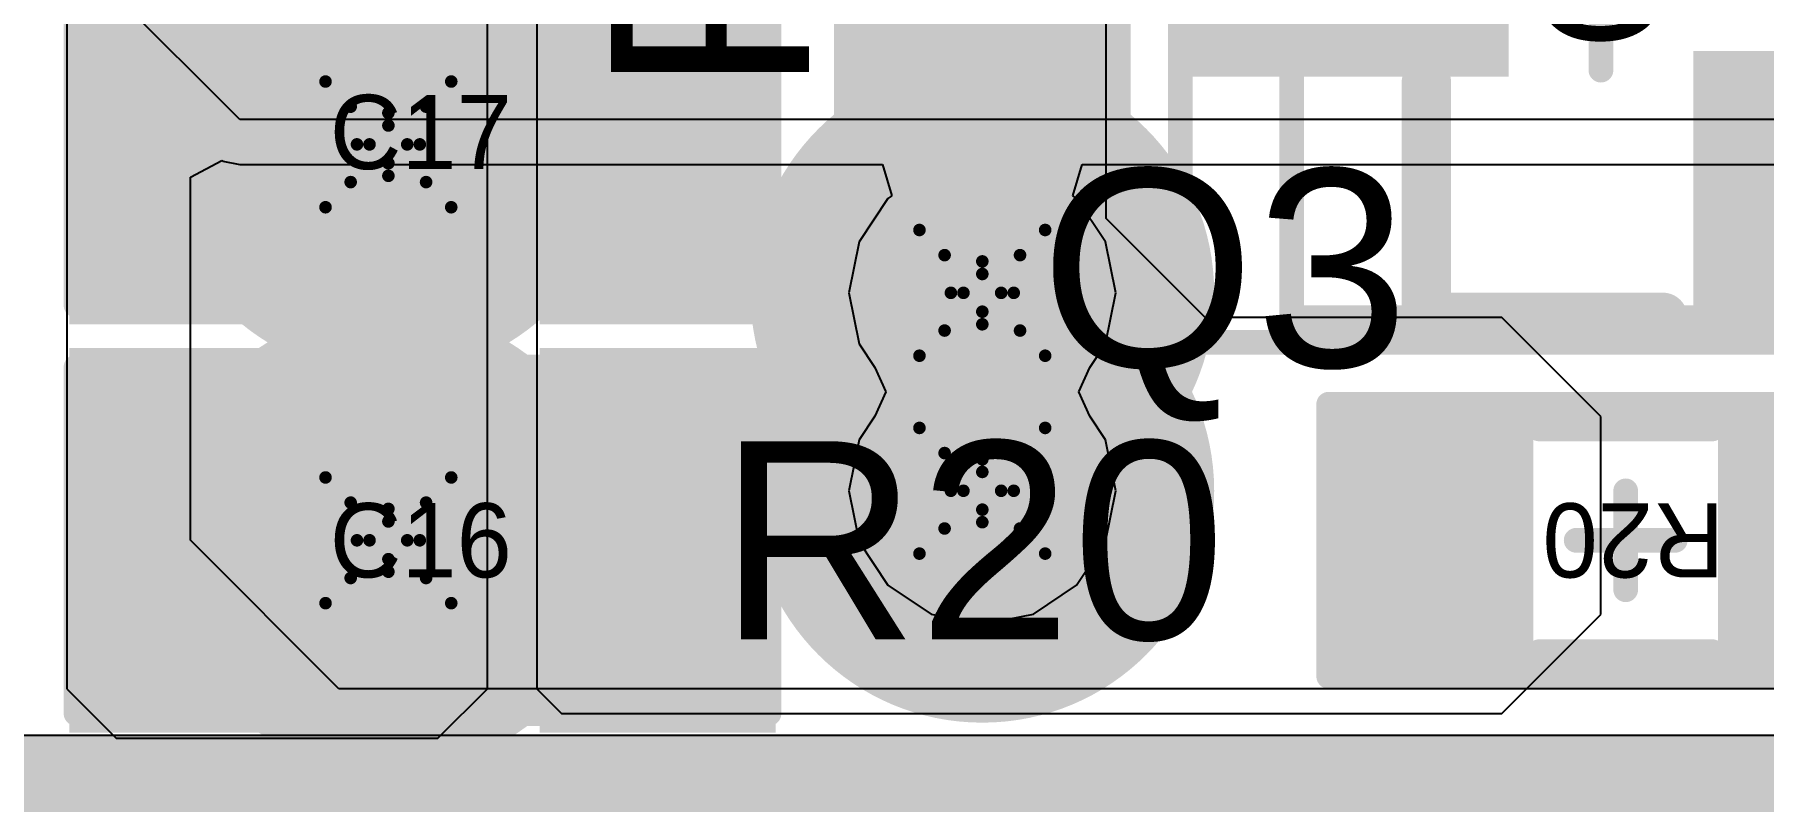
# Model space of a CAD drawing. Header units: millimetres. Extents: x -0.2 to 11.1, y -5.4 to 4.7.
# Drawn here: x 0.2862 to 0.5613, y 0.0096 to 0.1316 of the extents above; entities that cross this region are included whole.
import ezdxf

# ---------------------------------------------------------------- set-up
doc = ezdxf.new("R2010")
doc.units = ezdxf.units.MM
doc.header["$MEASUREMENT"] = 0
for name, color, linetype in [('BottomLayer', 5, 'Continuous'), ('DrillDrawing', 1, 'Continuous'), ('InternalPlane1', 76, 'Continuous'), ('InternalPlane2', 16, 'Continuous'), ('Mechanical1', 6, 'Continuous'), ('Mechanical3', 76, 'Continuous'), ('Mechanical5', 56, 'Continuous'), ('TopLayer', 1, 'Continuous'), ('TopOverlay', 2, 'Continuous'), ('TopPaste', 8, 'Continuous'), ('TopSolder', 216, 'Continuous'), ('ViaHoleLayer', 16, 'Continuous')]:
    doc.layers.add(name, color=color, linetype=linetype)
doc.styles.add('Arial', font='arial.ttf', dxfattribs={"height": 0.2})

# ---------------------------------------------------------------- blocks, each defined once
blk = doc.blocks.new('R0603_36')
at = {"layer": 'TopLayer'}
for points in [[(-0.01969, -0.01772), (-0.04331, -0.01772), (-0.04331, 0.01772), (-0.01969, 0.01772)], [(0.01969, 0.01772), (0.04331, 0.01772), (0.04331, -0.01772), (0.01969, -0.01772)]]:
    blk.add_hatch(color=1, dxfattribs=at).paths.add_polyline_path(points)
at = {"layer": 'TopPaste'}
for points in [[(-0.01469, -0.02272), (-0.04831, -0.02272), (-0.04831, 0.02272), (-0.01469, 0.02272)], [(0.01469, 0.02272), (0.04831, 0.02272), (0.04831, -0.02272), (0.01469, -0.02272)]]:
    blk.add_hatch(color=8, dxfattribs=at).paths.add_polyline_path(points)
at = {"layer": 'TopSolder'}
for points in [[(-0.01772, -0.01969), (-0.04528, -0.01969), (-0.04528, 0.01969), (-0.01772, 0.01969)], [(0.01772, 0.01969), (0.04528, 0.01969), (0.04528, -0.01969), (0.01772, -0.01969)]]:
    blk.add_hatch(color=216, dxfattribs=at).paths.add_polyline_path(points)
at = {"layer": 'Mechanical1', "const_width": 0.00394}
for points in [[(0.03892, 0.01888), (-0.03892, 0.01888)], [(-0.03892, 0.01888), (-0.03892, -0.01969)], [(0.03892, 0.01888), (0.03892, -0.01969)], [(0.03892, -0.01969), (-0.03892, -0.01969)]]:
    blk.add_lwpolyline(points, dxfattribs=at)
at = {"layer": 'Mechanical1', "const_width": 0.00197}
for points in [[(-0.0399, 0.01888, 1), (-0.03793, 0.01888, 1)], [(-0.0399, 0.01888, 1), (-0.03793, 0.01888, 1)], [(0.03793, 0.01888, 1), (0.0399, 0.01888, 1)], [(0.03793, 0.01888, 1), (0.0399, 0.01888, 1)], [(-0.0399, -0.01969, 1), (-0.03793, -0.01969, 1)], [(-0.0399, -0.01969, 1), (-0.03793, -0.01969, 1)], [(0.03793, -0.01969, 1), (0.0399, -0.01969, 1)], [(0.03793, -0.01969, 1), (0.0399, -0.01969, 1)]]:
    blk.add_lwpolyline(points, format="xyb", close=True, dxfattribs=at)
at = {"layer": 'Mechanical3', "const_width": 0.00394}
for points in [[(-0.04724, 0.02165), (-0.04724, -0.02165)], [(0.04724, 0.02165), (-0.04724, 0.02165)], [(0.04724, 0.02165), (0.04724, -0.02165)], [(0, 0.00787), (0, -0.00787)], [(0.00787, 0), (-0.00787, 0)], [(0.04724, -0.02165), (-0.04724, -0.02165)]]:
    blk.add_lwpolyline(points, dxfattribs=at)
at = {"layer": 'Mechanical3', "const_width": 0.00197}
for points in [[(-0.04823, 0.02165, 1), (-0.04626, 0.02165, 1)], [(-0.04823, 0.02165, 1), (-0.04626, 0.02165, 1)], [(0.04626, 0.02165, 1), (0.04823, 0.02165, 1)], [(0.04626, 0.02165, 1), (0.04823, 0.02165, 1)], [(-0.00098, 0.00787, 1), (0.00098, 0.00787, 1)], [(-0.00886, 0, 1), (-0.00689, 0, 1)], [(0.00689, 0, 1), (0.00886, 0, 1)], [(-0.00098, -0.00787, 1), (0.00098, -0.00787, 1)], [(-0.04823, -0.02165, 1), (-0.04626, -0.02165, 1)], [(-0.04823, -0.02165, 1), (-0.04626, -0.02165, 1)], [(0.04626, -0.02165, 1), (0.04823, -0.02165, 1)], [(0.04626, -0.02165, 1), (0.04823, -0.02165, 1)]]:
    blk.add_lwpolyline(points, format="xyb", close=True, dxfattribs=at)
at = {"layer": 'Mechanical5', "const_width": 0.00394}
for points in [[(-0.04724, 0.02165), (-0.04724, -0.02165)], [(0.04724, 0.02165), (-0.04724, 0.02165)], [(0.04724, 0.02165), (0.04724, -0.02165)], [(0.04724, -0.02165), (-0.04724, -0.02165)]]:
    blk.add_lwpolyline(points, dxfattribs=at)
at = {"layer": 'Mechanical5', "const_width": 0.00197}
for points in [[(-0.04823, 0.02165, 1), (-0.04626, 0.02165, 1)], [(-0.04823, 0.02165, 1), (-0.04626, 0.02165, 1)], [(0.04626, 0.02165, 1), (0.04823, 0.02165, 1)], [(0.04626, 0.02165, 1), (0.04823, 0.02165, 1)], [(-0.04823, -0.02165, 1), (-0.04626, -0.02165, 1)], [(-0.04823, -0.02165, 1), (-0.04626, -0.02165, 1)], [(0.04626, -0.02165, 1), (0.04823, -0.02165, 1)], [(0.04626, -0.02165, 1), (0.04823, -0.02165, 1)]]:
    blk.add_lwpolyline(points, format="xyb", close=True, dxfattribs=at)
at = {"layer": 'TopOverlay', "const_width": 0.00394}
for points in [[(0.01378, 0.01772), (-0.01378, 0.01772)], [(0.01378, -0.01772), (-0.01378, -0.01772)]]:
    blk.add_lwpolyline(points, dxfattribs=at)
at = {"layer": 'TopOverlay', "const_width": 0.00197}
for points in [[(-0.01476, 0.01772, 1), (-0.0128, 0.01772, 1)], [(0.0128, 0.01772, 1), (0.01476, 0.01772, 1)], [(-0.01476, -0.01772, 1), (-0.0128, -0.01772, 1)], [(0.0128, -0.01772, 1), (0.01476, -0.01772, 1)]]:
    blk.add_lwpolyline(points, format="xyb", close=True, dxfattribs=at)
at = {"layer": 'Mechanical5'}
blk.add_text('R20', height=0.011811, dxfattribs=at).set_placement((-0.01574, -0.0059))
blk = doc.blocks.new('R0603_43')
at = {"layer": 'TopLayer'}
for points in [[(-0.01969, -0.01772), (-0.04331, -0.01772), (-0.04331, 0.01772), (-0.01969, 0.01772)], [(0.01969, 0.01772), (0.04331, 0.01772), (0.04331, -0.01772), (0.01969, -0.01772)]]:
    blk.add_hatch(color=1, dxfattribs=at).paths.add_polyline_path(points)
at = {"layer": 'TopPaste'}
for points in [[(-0.01469, -0.02272), (-0.04831, -0.02272), (-0.04831, 0.02272), (-0.01469, 0.02272)], [(0.01469, 0.02272), (0.04831, 0.02272), (0.04831, -0.02272), (0.01469, -0.02272)]]:
    blk.add_hatch(color=8, dxfattribs=at).paths.add_polyline_path(points)
at = {"layer": 'TopSolder'}
for points in [[(-0.01772, -0.01969), (-0.04528, -0.01969), (-0.04528, 0.01969), (-0.01772, 0.01969)], [(0.01772, 0.01969), (0.04528, 0.01969), (0.04528, -0.01969), (0.01772, -0.01969)]]:
    blk.add_hatch(color=216, dxfattribs=at).paths.add_polyline_path(points)
at = {"layer": 'Mechanical1', "const_width": 0.00394}
for points in [[(-0.03892, 0.01888), (0.03892, 0.01888)], [(-0.03892, 0.01888), (-0.03892, -0.01969)], [(0.03892, 0.01888), (0.03892, -0.01969)], [(-0.03892, -0.01969), (0.03892, -0.01969)]]:
    blk.add_lwpolyline(points, dxfattribs=at)
at = {"layer": 'Mechanical1', "const_width": 0.00197}
for points in [[(-0.0399, 0.01888, 1), (-0.03793, 0.01888, 1)], [(-0.0399, 0.01888, 1), (-0.03793, 0.01888, 1)], [(0.03793, 0.01888, 1), (0.0399, 0.01888, 1)], [(0.03793, 0.01888, 1), (0.0399, 0.01888, 1)], [(-0.0399, -0.01969, 1), (-0.03793, -0.01969, 1)], [(-0.0399, -0.01969, 1), (-0.03793, -0.01969, 1)], [(0.03793, -0.01969, 1), (0.0399, -0.01969, 1)], [(0.03793, -0.01969, 1), (0.0399, -0.01969, 1)]]:
    blk.add_lwpolyline(points, format="xyb", close=True, dxfattribs=at)
at = {"layer": 'Mechanical3', "const_width": 0.00394}
for points in [[(-0.04724, 0.02165), (-0.04724, -0.02165)], [(-0.04724, 0.02165), (0.04724, 0.02165)], [(0.04724, 0.02165), (0.04724, -0.02165)], [(0, 0.00787), (0, -0.00787)], [(-0.00787, 0), (0.00787, 0)], [(-0.04724, -0.02165), (0.04724, -0.02165)]]:
    blk.add_lwpolyline(points, dxfattribs=at)
at = {"layer": 'Mechanical3', "const_width": 0.00197}
for points in [[(-0.04823, 0.02165, 1), (-0.04626, 0.02165, 1)], [(-0.04823, 0.02165, 1), (-0.04626, 0.02165, 1)], [(0.04626, 0.02165, 1), (0.04823, 0.02165, 1)], [(0.04626, 0.02165, 1), (0.04823, 0.02165, 1)], [(-0.00098, 0.00787, 1), (0.00098, 0.00787, 1)], [(-0.00886, 0, 1), (-0.00689, 0, 1)], [(0.00689, 0, 1), (0.00886, 0, 1)], [(-0.00098, -0.00787, 1), (0.00098, -0.00787, 1)], [(-0.04823, -0.02165, 1), (-0.04626, -0.02165, 1)], [(-0.04823, -0.02165, 1), (-0.04626, -0.02165, 1)], [(0.04626, -0.02165, 1), (0.04823, -0.02165, 1)], [(0.04626, -0.02165, 1), (0.04823, -0.02165, 1)]]:
    blk.add_lwpolyline(points, format="xyb", close=True, dxfattribs=at)
at = {"layer": 'Mechanical5', "const_width": 0.00394}
for points in [[(-0.04724, 0.02165), (-0.04724, -0.02165)], [(-0.04724, 0.02165), (0.04724, 0.02165)], [(0.04724, 0.02165), (0.04724, -0.02165)], [(-0.04724, -0.02165), (0.04724, -0.02165)]]:
    blk.add_lwpolyline(points, dxfattribs=at)
at = {"layer": 'Mechanical5', "const_width": 0.00197}
for points in [[(-0.04823, 0.02165, 1), (-0.04626, 0.02165, 1)], [(-0.04823, 0.02165, 1), (-0.04626, 0.02165, 1)], [(0.04626, 0.02165, 1), (0.04823, 0.02165, 1)], [(0.04626, 0.02165, 1), (0.04823, 0.02165, 1)], [(-0.04823, -0.02165, 1), (-0.04626, -0.02165, 1)], [(-0.04823, -0.02165, 1), (-0.04626, -0.02165, 1)], [(0.04626, -0.02165, 1), (0.04823, -0.02165, 1)], [(0.04626, -0.02165, 1), (0.04823, -0.02165, 1)]]:
    blk.add_lwpolyline(points, format="xyb", close=True, dxfattribs=at)
at = {"layer": 'TopOverlay', "const_width": 0.00394}
for points in [[(-0.01378, 0.01772), (0.01378, 0.01772)], [(-0.01378, -0.01772), (0.01378, -0.01772)]]:
    blk.add_lwpolyline(points, dxfattribs=at)
at = {"layer": 'TopOverlay', "const_width": 0.00197}
for points in [[(-0.01476, 0.01772, 1), (-0.0128, 0.01772, 1)], [(0.0128, 0.01772, 1), (0.01476, 0.01772, 1)], [(-0.01476, -0.01772, 1), (-0.0128, -0.01772, 1)], [(0.0128, -0.01772, 1), (0.01476, -0.01772, 1)]]:
    blk.add_lwpolyline(points, format="xyb", close=True, dxfattribs=at)
at = {"layer": 'Mechanical5'}
blk.add_text('R13', height=0.011811, dxfattribs=at).set_placement((-0.01476, -0.0059))
blk = doc.blocks.new('SOT_23F_58')
at = {"layer": 'TopLayer'}
for points in [[(-0.01575, 0.06299), (0.01575, 0.06299), (0.01575, 0.01969), (-0.01575, 0.01969)], [(-0.05315, -0.01969), (-0.02165, -0.01969), (-0.02165, -0.06299), (-0.05315, -0.06299)], [(0.02165, -0.01969), (0.05315, -0.01969), (0.05315, -0.06299), (0.02165, -0.06299)]]:
    blk.add_hatch(color=1, dxfattribs=at).paths.add_polyline_path(points)
at = {"layer": 'TopPaste'}
for points in [[(-0.02075, 0.06799), (0.02075, 0.06799), (0.02075, 0.01469), (-0.02075, 0.01469)], [(-0.05815, -0.01469), (-0.01665, -0.01469), (-0.01665, -0.06799), (-0.05815, -0.06799)], [(0.01665, -0.01469), (0.05815, -0.01469), (0.05815, -0.06799), (0.01665, -0.06799)]]:
    blk.add_hatch(color=8, dxfattribs=at).paths.add_polyline_path(points)
at = {"layer": 'TopSolder'}
for points in [[(-0.01772, 0.06496), (0.01772, 0.06496), (0.01772, 0.01772), (-0.01772, 0.01772)], [(-0.05512, -0.01772), (-0.01969, -0.01772), (-0.01969, -0.06496), (-0.05512, -0.06496)], [(0.01969, -0.01772), (0.05512, -0.01772), (0.05512, -0.06496), (0.01969, -0.06496)]]:
    blk.add_hatch(color=216, dxfattribs=at).paths.add_polyline_path(points)
at = {"layer": 'Mechanical1', "const_width": 0.00394}
for points in [[(-0.05906, 0.04921), (-0.05906, -0.04921)], [(-0.05906, 0.04921), (0.05906, 0.04921)], [(0.05906, 0.04921), (0.05906, -0.04921)], [(-0.05906, -0.04921), (0.05906, -0.04921)]]:
    blk.add_lwpolyline(points, dxfattribs=at)
at = {"layer": 'Mechanical1', "const_width": 0.00197}
for points in [[(-0.06004, 0.04921, 1), (-0.05807, 0.04921, 1)], [(-0.06004, 0.04921, 1), (-0.05807, 0.04921, 1)], [(0.05807, 0.04921, 1), (0.06004, 0.04921, 1)], [(0.05807, 0.04921, 1), (0.06004, 0.04921, 1)], [(-0.06004, -0.04921, 1), (-0.05807, -0.04921, 1)], [(-0.06004, -0.04921, 1), (-0.05807, -0.04921, 1)], [(0.05807, -0.04921, 1), (0.06004, -0.04921, 1)], [(0.05807, -0.04921, 1), (0.06004, -0.04921, 1)]]:
    blk.add_lwpolyline(points, format="xyb", close=True, dxfattribs=at)
at = {"layer": 'Mechanical3', "const_width": 0.00394}
for points in [[(-0.06299, 0.06693), (-0.06299, -0.06693)], [(-0.06299, 0.06693), (0.06299, 0.06693)], [(0.06299, 0.06693), (0.06299, -0.06693)], [(0, 0.01969), (0, -0.01969)], [(-0.01969, 0), (0.01969, 0)], [(-0.06299, -0.06693), (0.06299, -0.06693)]]:
    blk.add_lwpolyline(points, dxfattribs=at)
at = {"layer": 'Mechanical3', "const_width": 0.00197}
for points in [[(-0.06398, 0.06693, 1), (-0.06201, 0.06693, 1)], [(-0.06398, 0.06693, 1), (-0.06201, 0.06693, 1)], [(0.06201, 0.06693, 1), (0.06398, 0.06693, 1)], [(0.06201, 0.06693, 1), (0.06398, 0.06693, 1)], [(-0.00098, 0.01969, 1), (0.00098, 0.01969, 1)], [(-0.02067, 0, 1), (-0.0187, 0, 1)], [(0.0187, 0, 1), (0.02067, 0, 1)], [(-0.00098, -0.01969, 1), (0.00098, -0.01969, 1)], [(-0.06398, -0.06693, 1), (-0.06201, -0.06693, 1)], [(-0.06398, -0.06693, 1), (-0.06201, -0.06693, 1)], [(0.06201, -0.06693, 1), (0.06398, -0.06693, 1)], [(0.06201, -0.06693, 1), (0.06398, -0.06693, 1)]]:
    blk.add_lwpolyline(points, format="xyb", close=True, dxfattribs=at)
at = {"layer": 'Mechanical5', "const_width": 0.00394}
for points in [[(-0.06299, 0.06693), (-0.06299, -0.06693)], [(-0.06299, 0.06693), (0.06299, 0.06693)], [(0.06299, 0.06693), (0.06299, -0.06693)], [(-0.06299, -0.06693), (0.06299, -0.06693)]]:
    blk.add_lwpolyline(points, dxfattribs=at)
at = {"layer": 'Mechanical5', "const_width": 0.00197}
for points in [[(-0.06398, 0.06693, 1), (-0.06201, 0.06693, 1)], [(-0.06398, 0.06693, 1), (-0.06201, 0.06693, 1)], [(0.06201, 0.06693, 1), (0.06398, 0.06693, 1)], [(0.06201, 0.06693, 1), (0.06398, 0.06693, 1)], [(-0.06398, -0.06693, 1), (-0.06201, -0.06693, 1)], [(-0.06398, -0.06693, 1), (-0.06201, -0.06693, 1)], [(0.06201, -0.06693, 1), (0.06398, -0.06693, 1)], [(0.06201, -0.06693, 1), (0.06398, -0.06693, 1)]]:
    blk.add_lwpolyline(points, format="xyb", close=True, dxfattribs=at)
at = {"layer": 'TopOverlay', "const_width": 0.00787}
for points in [[(-0.05903, 0.02777), (-0.02165, 0.02777)], [(-0.05903, 0.02777), (-0.05903, -0.00984)], [(0.02165, 0.02777), (0.05903, 0.02777)], [(0.05903, 0.02777), (0.05903, -0.00984)]]:
    blk.add_lwpolyline(points, dxfattribs=at)
at = {"layer": 'TopOverlay', "const_width": 0.00394}
for points in [[(-0.061, 0.02777, 1), (-0.05706, 0.02777, 1)], [(-0.061, 0.02777, 1), (-0.05706, 0.02777, 1)], [(-0.02362, 0.02777, 1), (-0.01969, 0.02777, 1)], [(0.01969, 0.02777, 1), (0.02362, 0.02777, 1)], [(0.05706, 0.02777, 1), (0.061, 0.02777, 1)], [(0.05706, 0.02777, 1), (0.061, 0.02777, 1)], [(-0.061, -0.00984, 1), (-0.05706, -0.00984, 1)], [(0.05706, -0.00984, 1), (0.061, -0.00984, 1)]]:
    blk.add_lwpolyline(points, format="xyb", close=True, dxfattribs=at)
at = {"layer": 'Mechanical5'}
blk.add_text('Q3', height=0.019685, dxfattribs=at).set_placement((-0.0164, -0.00984))
blk = doc.blocks.new('C0805_CER_111')
at = {"layer": 'TopLayer'}
for points in [[(-0.02362, -0.02559), (-0.05118, -0.02559), (-0.05118, 0.02559), (-0.02362, 0.02559)], [(0.02362, 0.02559), (0.05118, 0.02559), (0.05118, -0.02559), (0.02362, -0.02559)]]:
    blk.add_hatch(color=1, dxfattribs=at).paths.add_polyline_path(points)
at = {"layer": 'TopPaste'}
for points in [[(-0.01862, -0.03059), (-0.05618, -0.03059), (-0.05618, 0.03059), (-0.01862, 0.03059)], [(0.01862, 0.03059), (0.05618, 0.03059), (0.05618, -0.03059), (0.01862, -0.03059)]]:
    blk.add_hatch(color=8, dxfattribs=at).paths.add_polyline_path(points)
at = {"layer": 'TopSolder'}
for points in [[(-0.02165, -0.02756), (-0.05315, -0.02756), (-0.05315, 0.02756), (-0.02165, 0.02756)], [(0.02165, 0.02756), (0.05315, 0.02756), (0.05315, -0.02756), (0.02165, -0.02756)]]:
    blk.add_hatch(color=216, dxfattribs=at).paths.add_polyline_path(points)
at = {"layer": 'Mechanical1', "const_width": 0.00394}
for points in [[(-0.05121, -0.02669), (-0.05121, 0.02669)], [(-0.05121, 0.02669), (0.05121, 0.02669)], [(0.05121, -0.02669), (0.05121, 0.02669)], [(-0.05121, -0.02669), (0.05121, -0.02669)]]:
    blk.add_lwpolyline(points, dxfattribs=at)
at = {"layer": 'Mechanical1', "const_width": 0.00197}
for points in [[(-0.05219, 0.02669, 1), (-0.05023, 0.02669, 1)], [(-0.05219, 0.02669, 1), (-0.05023, 0.02669, 1)], [(0.05023, 0.02669, 1), (0.05219, 0.02669, 1)], [(0.05023, 0.02669, 1), (0.05219, 0.02669, 1)], [(-0.05219, -0.02669, 1), (-0.05023, -0.02669, 1)], [(-0.05219, -0.02669, 1), (-0.05023, -0.02669, 1)], [(0.05023, -0.02669, 1), (0.05219, -0.02669, 1)], [(0.05023, -0.02669, 1), (0.05219, -0.02669, 1)]]:
    blk.add_lwpolyline(points, format="xyb", close=True, dxfattribs=at)
at = {"layer": 'Mechanical3', "const_width": 0.00394}
for points in [[(-0.05512, 0.02756), (0.05512, 0.02756)], [(-0.05512, -0.02756), (-0.05512, 0.02756)], [(0.05512, -0.02756), (0.05512, 0.02756)], [(0, -0.01181), (0, 0.01181)], [(-0.01181, 0), (0.01181, 0)], [(-0.05512, -0.02756), (0.05512, -0.02756)]]:
    blk.add_lwpolyline(points, dxfattribs=at)
at = {"layer": 'Mechanical3', "const_width": 0.00197}
for points in [[(-0.0561, 0.02756, 1), (-0.05413, 0.02756, 1)], [(-0.0561, 0.02756, 1), (-0.05413, 0.02756, 1)], [(0.05413, 0.02756, 1), (0.0561, 0.02756, 1)], [(0.05413, 0.02756, 1), (0.0561, 0.02756, 1)], [(-0.00098, 0.01181, 1), (0.00098, 0.01181, 1)], [(-0.0128, 0, 1), (-0.01083, 0, 1)], [(0.01083, 0, 1), (0.0128, 0, 1)], [(-0.00098, -0.01181, 1), (0.00098, -0.01181, 1)], [(-0.0561, -0.02756, 1), (-0.05413, -0.02756, 1)], [(-0.0561, -0.02756, 1), (-0.05413, -0.02756, 1)], [(0.05413, -0.02756, 1), (0.0561, -0.02756, 1)], [(0.05413, -0.02756, 1), (0.0561, -0.02756, 1)]]:
    blk.add_lwpolyline(points, format="xyb", close=True, dxfattribs=at)
at = {"layer": 'Mechanical5', "const_width": 0.00394}
for points in [[(-0.05512, 0.02756), (0.05512, 0.02756)], [(-0.05512, -0.02756), (-0.05512, 0.02756)], [(0.05512, -0.02756), (0.05512, 0.02756)], [(-0.05512, -0.02756), (0.05512, -0.02756)]]:
    blk.add_lwpolyline(points, dxfattribs=at)
at = {"layer": 'Mechanical5', "const_width": 0.00197}
for points in [[(-0.0561, 0.02756, 1), (-0.05413, 0.02756, 1)], [(-0.0561, 0.02756, 1), (-0.05413, 0.02756, 1)], [(0.05413, 0.02756, 1), (0.0561, 0.02756, 1)], [(0.05413, 0.02756, 1), (0.0561, 0.02756, 1)], [(-0.0561, -0.02756, 1), (-0.05413, -0.02756, 1)], [(-0.0561, -0.02756, 1), (-0.05413, -0.02756, 1)], [(0.05413, -0.02756, 1), (0.0561, -0.02756, 1)], [(0.05413, -0.02756, 1), (0.0561, -0.02756, 1)]]:
    blk.add_lwpolyline(points, format="xyb", close=True, dxfattribs=at)
at = {"layer": 'TopOverlay', "const_width": 0.00394}
for points in [[(-0.00984, -0.02362), (-0.00984, 0.02362)], [(0.00984, -0.02362), (0.00984, 0.02362)]]:
    blk.add_lwpolyline(points, dxfattribs=at)
at = {"layer": 'TopOverlay', "const_width": 0.00197}
for points in [[(-0.01083, 0.02362, 1), (-0.00886, 0.02362, 1)], [(0.00886, 0.02362, 1), (0.01083, 0.02362, 1)], [(-0.01083, -0.02362, 1), (-0.00886, -0.02362, 1)], [(0.00886, -0.02362, 1), (0.01083, -0.02362, 1)]]:
    blk.add_lwpolyline(points, format="xyb", close=True, dxfattribs=at)
at = {"layer": 'Mechanical5'}
blk.add_text('C17', height=0.011811, dxfattribs=at).set_placement((-0.01476, -0.0059))
blk = doc.blocks.new('C0805_CER_112')
at = {"layer": 'TopLayer'}
for points in [[(-0.02362, -0.02559), (-0.05118, -0.02559), (-0.05118, 0.02559), (-0.02362, 0.02559)], [(0.02362, 0.02559), (0.05118, 0.02559), (0.05118, -0.02559), (0.02362, -0.02559)]]:
    blk.add_hatch(color=1, dxfattribs=at).paths.add_polyline_path(points)
at = {"layer": 'TopPaste'}
for points in [[(-0.01862, -0.03059), (-0.05618, -0.03059), (-0.05618, 0.03059), (-0.01862, 0.03059)], [(0.01862, 0.03059), (0.05618, 0.03059), (0.05618, -0.03059), (0.01862, -0.03059)]]:
    blk.add_hatch(color=8, dxfattribs=at).paths.add_polyline_path(points)
at = {"layer": 'TopSolder'}
for points in [[(-0.02165, -0.02756), (-0.05315, -0.02756), (-0.05315, 0.02756), (-0.02165, 0.02756)], [(0.02165, 0.02756), (0.05315, 0.02756), (0.05315, -0.02756), (0.02165, -0.02756)]]:
    blk.add_hatch(color=216, dxfattribs=at).paths.add_polyline_path(points)
at = {"layer": 'Mechanical1', "const_width": 0.00394}
for points in [[(-0.05121, -0.02669), (-0.05121, 0.02669)], [(-0.05121, 0.02669), (0.05121, 0.02669)], [(0.05121, -0.02669), (0.05121, 0.02669)], [(-0.05121, -0.02669), (0.05121, -0.02669)]]:
    blk.add_lwpolyline(points, dxfattribs=at)
at = {"layer": 'Mechanical1', "const_width": 0.00197}
for points in [[(-0.05219, 0.02669, 1), (-0.05023, 0.02669, 1)], [(-0.05219, 0.02669, 1), (-0.05023, 0.02669, 1)], [(0.05023, 0.02669, 1), (0.05219, 0.02669, 1)], [(0.05023, 0.02669, 1), (0.05219, 0.02669, 1)], [(-0.05219, -0.02669, 1), (-0.05023, -0.02669, 1)], [(-0.05219, -0.02669, 1), (-0.05023, -0.02669, 1)], [(0.05023, -0.02669, 1), (0.05219, -0.02669, 1)], [(0.05023, -0.02669, 1), (0.05219, -0.02669, 1)]]:
    blk.add_lwpolyline(points, format="xyb", close=True, dxfattribs=at)
at = {"layer": 'Mechanical3', "const_width": 0.00394}
for points in [[(-0.05512, 0.02756), (0.05512, 0.02756)], [(-0.05512, -0.02756), (-0.05512, 0.02756)], [(0.05512, -0.02756), (0.05512, 0.02756)], [(0, -0.01181), (0, 0.01181)], [(-0.01181, 0), (0.01181, 0)], [(-0.05512, -0.02756), (0.05512, -0.02756)]]:
    blk.add_lwpolyline(points, dxfattribs=at)
at = {"layer": 'Mechanical3', "const_width": 0.00197}
for points in [[(-0.0561, 0.02756, 1), (-0.05413, 0.02756, 1)], [(-0.0561, 0.02756, 1), (-0.05413, 0.02756, 1)], [(0.05413, 0.02756, 1), (0.0561, 0.02756, 1)], [(0.05413, 0.02756, 1), (0.0561, 0.02756, 1)], [(-0.00098, 0.01181, 1), (0.00098, 0.01181, 1)], [(-0.0128, 0, 1), (-0.01083, 0, 1)], [(0.01083, 0, 1), (0.0128, 0, 1)], [(-0.00098, -0.01181, 1), (0.00098, -0.01181, 1)], [(-0.0561, -0.02756, 1), (-0.05413, -0.02756, 1)], [(-0.0561, -0.02756, 1), (-0.05413, -0.02756, 1)], [(0.05413, -0.02756, 1), (0.0561, -0.02756, 1)], [(0.05413, -0.02756, 1), (0.0561, -0.02756, 1)]]:
    blk.add_lwpolyline(points, format="xyb", close=True, dxfattribs=at)
at = {"layer": 'Mechanical5', "const_width": 0.00394}
for points in [[(-0.05512, 0.02756), (0.05512, 0.02756)], [(-0.05512, -0.02756), (-0.05512, 0.02756)], [(0.05512, -0.02756), (0.05512, 0.02756)], [(-0.05512, -0.02756), (0.05512, -0.02756)]]:
    blk.add_lwpolyline(points, dxfattribs=at)
at = {"layer": 'Mechanical5', "const_width": 0.00197}
for points in [[(-0.0561, 0.02756, 1), (-0.05413, 0.02756, 1)], [(-0.0561, 0.02756, 1), (-0.05413, 0.02756, 1)], [(0.05413, 0.02756, 1), (0.0561, 0.02756, 1)], [(0.05413, 0.02756, 1), (0.0561, 0.02756, 1)], [(-0.0561, -0.02756, 1), (-0.05413, -0.02756, 1)], [(-0.0561, -0.02756, 1), (-0.05413, -0.02756, 1)], [(0.05413, -0.02756, 1), (0.0561, -0.02756, 1)], [(0.05413, -0.02756, 1), (0.0561, -0.02756, 1)]]:
    blk.add_lwpolyline(points, format="xyb", close=True, dxfattribs=at)
at = {"layer": 'TopOverlay', "const_width": 0.00394}
for points in [[(-0.00984, -0.02362), (-0.00984, 0.02362)], [(0.00984, -0.02362), (0.00984, 0.02362)]]:
    blk.add_lwpolyline(points, dxfattribs=at)
at = {"layer": 'TopOverlay', "const_width": 0.00197}
for points in [[(-0.01083, 0.02362, 1), (-0.00886, 0.02362, 1)], [(0.00886, 0.02362, 1), (0.01083, 0.02362, 1)], [(-0.01083, -0.02362, 1), (-0.00886, -0.02362, 1)], [(0.00886, -0.02362, 1), (0.01083, -0.02362, 1)]]:
    blk.add_lwpolyline(points, format="xyb", close=True, dxfattribs=at)
at = {"layer": 'Mechanical5'}
blk.add_text('C16', height=0.011811, dxfattribs=at).set_placement((-0.01476, -0.0059))

msp = doc.modelspace()

# ---------------------------------------------------------------- hatches: boundary and pattern name
at = {"layer": 'BottomLayer'}
h = msp.add_hatch(color=5, dxfattribs=at)
edge = h.paths.add_edge_path()
edge.add_arc((0.34252, 0.11417), 0.01181, 0, 360)
h = msp.add_hatch(color=5, dxfattribs=at)
edge = h.paths.add_edge_path()
edge.add_arc((0.43701, 0.09055), 0.01181, 0, 360)
h = msp.add_hatch(color=5, dxfattribs=at)
edge = h.paths.add_edge_path()
edge.add_arc((0.43701, 0.05906), 0.01181, 0, 360)
h = msp.add_hatch(color=5, dxfattribs=at)
edge = h.paths.add_edge_path()
edge.add_arc((0.34252, 0.05118), 0.01181, 0, 360)
at = {"layer": 'InternalPlane1'}
h = msp.add_hatch(color=76, dxfattribs=at)
edge = h.paths.add_edge_path()
edge.add_arc((0.43701, 0.09055), 0.03689, 0, 360)
h = msp.add_hatch(color=76, dxfattribs=at)
edge = h.paths.add_edge_path()
edge.add_arc((0.43701, 0.05906), 0.03689, 0, 360)
at = {"layer": 'InternalPlane2'}
h = msp.add_hatch(color=16, dxfattribs=at)
edge = h.paths.add_edge_path()
edge.add_arc((0.34252, 0.11417), 0.03689, 0, 360)
h = msp.add_hatch(color=16, dxfattribs=at)
edge = h.paths.add_edge_path()
edge.add_arc((0.34252, 0.05118), 0.03689, 0, 360)
at = {"layer": 'TopLayer'}
h = msp.add_hatch(color=1, dxfattribs=at)
edge = h.paths.add_edge_path()
edge.add_arc((0.34252, 0.11417), 0.01181, 0, 360)
h = msp.add_hatch(color=1, dxfattribs=at)
edge = h.paths.add_edge_path()
edge.add_arc((0.43701, 0.09055), 0.01181, 0, 360)
h = msp.add_hatch(color=1, dxfattribs=at)
edge = h.paths.add_edge_path()
edge.add_arc((0.43701, 0.05906), 0.01181, 0, 360)
h = msp.add_hatch(color=1, dxfattribs=at)
edge = h.paths.add_edge_path()
edge.add_arc((0.34252, 0.05118), 0.01181, 0, 360)
at = {"layer": 'ViaHoleLayer'}
h = msp.add_hatch(color=16, dxfattribs=at)
edge = h.paths.add_edge_path()
edge.add_arc((0.34252, 0.11417), 0.00689, 0, 360)
h = msp.add_hatch(color=16, dxfattribs=at)
edge = h.paths.add_edge_path()
edge.add_arc((0.43701, 0.09055), 0.00689, 0, 360)
h = msp.add_hatch(color=16, dxfattribs=at)
edge = h.paths.add_edge_path()
edge.add_arc((0.43701, 0.05906), 0.00689, 0, 360)
h = msp.add_hatch(color=16, dxfattribs=at)
edge = h.paths.add_edge_path()
edge.add_arc((0.34252, 0.05118), 0.00689, 0, 360)

# ---------------------------------------------------------------- linework, layer by layer
at = {"layer": 'BottomLayer'}
for p, q in [((0.3189, 0.11811), (0.27165, 0.16535)), ((0.65354, 0.11811), (0.3189, 0.11811)), ((0.31102, 0.10898), (0.31602, 0.11161)), ((0.31602, 0.11161), (0.31617, 0.11152)), ((0.31617, 0.11152), (0.3189, 0.11097)), ((0.3189, 0.11097), (0.42111, 0.11097)), ((0.42111, 0.11097), (0.42263, 0.10597)), ((0.45139, 0.10597), (0.4529, 0.11097)), ((0.4529, 0.11097), (0.65354, 0.11097)), ((0.31102, 0.05118), (0.31102, 0.10898)), ((0.422, 0.10556), (0.4174, 0.09867)), ((0.42263, 0.10597), (0.422, 0.10556)), ((0.45201, 0.10556), (0.45139, 0.10597)), ((0.45661, 0.09867), (0.45201, 0.10556)), ((0.4174, 0.09867), (0.41579, 0.09055)), ((0.45823, 0.09055), (0.45661, 0.09867)), ((0.41579, 0.09055), (0.4174, 0.08243)), ((0.45661, 0.08243), (0.45823, 0.09055)), ((0.4174, 0.08243), (0.41991, 0.07868)), ((0.4541, 0.07868), (0.45661, 0.08243)), ((0.41991, 0.07868), (0.42167, 0.0748)), ((0.45235, 0.0748), (0.4541, 0.07868)), ((0.42167, 0.0748), (0.41991, 0.07093)), ((0.4541, 0.07093), (0.45235, 0.0748)), ((0.41991, 0.07093), (0.4174, 0.06718)), ((0.45661, 0.06718), (0.4541, 0.07093)), ((0.4174, 0.06718), (0.41579, 0.05906)), ((0.45823, 0.05906), (0.45661, 0.06718)), ((0.41579, 0.05906), (0.4174, 0.05094)), ((0.45661, 0.05094), (0.45823, 0.05906)), ((0.33465, 0.02756), (0.31102, 0.05118)), ((0.4174, 0.05094), (0.422, 0.04405)), ((0.45201, 0.04405), (0.45661, 0.05094)), ((0.422, 0.04405), (0.42889, 0.03945)), ((0.44513, 0.03945), (0.45201, 0.04405)), ((0.42889, 0.03945), (0.43701, 0.03784)), ((0.43701, 0.03784), (0.44513, 0.03945)), ((2.24409, 0.02756), (0.33465, 0.02756))]:
    msp.add_line(p, q, dxfattribs=at)
at = {"layer": 'DrillDrawing', "const_width": 0.002}
for points in [[(0.33252, 0.12417), (0.34252, 0.11917)], [(0.33252, 0.12417), (0.33752, 0.11417)], [(0.34252, 0.11917), (0.35252, 0.12417)], [(0.34752, 0.11417), (0.35252, 0.12417)], [(0.33652, 0.12017), (0.34252, 0.11717)], [(0.33652, 0.12017), (0.33952, 0.11417)], [(0.34252, 0.11717), (0.34852, 0.12017)], [(0.34552, 0.11417), (0.34852, 0.12017)], [(0.33252, 0.10417), (0.33752, 0.11417)], [(0.33652, 0.10817), (0.33952, 0.11417)], [(0.34552, 0.11417), (0.34852, 0.10817)], [(0.34752, 0.11417), (0.35252, 0.10417)], [(0.33252, 0.10417), (0.34252, 0.10917)], [(0.33652, 0.10817), (0.34252, 0.11117)], [(0.34252, 0.11117), (0.34852, 0.10817)], [(0.34252, 0.10917), (0.35252, 0.10417)], [(0.42701, 0.10055), (0.43701, 0.09555)], [(0.42701, 0.10055), (0.43201, 0.09055)], [(0.43701, 0.09555), (0.44701, 0.10055)], [(0.44201, 0.09055), (0.44701, 0.10055)], [(0.43101, 0.09655), (0.43701, 0.09355)], [(0.43101, 0.09655), (0.43401, 0.09055)], [(0.43701, 0.09355), (0.44301, 0.09655)], [(0.44001, 0.09055), (0.44301, 0.09655)], [(0.42701, 0.08055), (0.43201, 0.09055)], [(0.43101, 0.08455), (0.43401, 0.09055)], [(0.44001, 0.09055), (0.44301, 0.08455)], [(0.44201, 0.09055), (0.44701, 0.08055)], [(0.43101, 0.08455), (0.43701, 0.08755)], [(0.43701, 0.08755), (0.44301, 0.08455)], [(0.42701, 0.08055), (0.43701, 0.08555)], [(0.43701, 0.08555), (0.44701, 0.08055)], [(0.42701, 0.06906), (0.43701, 0.06406)], [(0.42701, 0.06906), (0.43201, 0.05906)], [(0.43701, 0.06406), (0.44701, 0.06906)], [(0.44201, 0.05906), (0.44701, 0.06906)], [(0.43101, 0.06506), (0.43701, 0.06206)], [(0.43101, 0.06506), (0.43401, 0.05906)], [(0.43701, 0.06206), (0.44301, 0.06506)], [(0.44001, 0.05906), (0.44301, 0.06506)], [(0.33252, 0.06118), (0.34252, 0.05618)], [(0.33252, 0.06118), (0.33752, 0.05118)], [(0.34252, 0.05618), (0.35252, 0.06118)], [(0.34752, 0.05118), (0.35252, 0.06118)], [(0.33652, 0.05718), (0.34252, 0.05418)], [(0.33652, 0.05718), (0.33952, 0.05118)], [(0.34252, 0.05418), (0.34852, 0.05718)], [(0.34552, 0.05118), (0.34852, 0.05718)], [(0.42701, 0.04906), (0.43201, 0.05906)], [(0.43101, 0.05306), (0.43401, 0.05906)], [(0.44001, 0.05906), (0.44301, 0.05306)], [(0.44201, 0.05906), (0.44701, 0.04906)], [(0.42701, 0.04906), (0.43701, 0.05406)], [(0.43101, 0.05306), (0.43701, 0.05606)], [(0.43701, 0.05606), (0.44301, 0.05306)], [(0.43701, 0.05406), (0.44701, 0.04906)], [(0.33252, 0.04118), (0.33752, 0.05118)], [(0.33652, 0.04518), (0.33952, 0.05118)], [(0.34552, 0.05118), (0.34852, 0.04518)], [(0.34752, 0.05118), (0.35252, 0.04118)], [(0.33252, 0.04118), (0.34252, 0.04618)], [(0.33652, 0.04518), (0.34252, 0.04818)], [(0.34252, 0.04818), (0.34852, 0.04518)], [(0.34252, 0.04618), (0.35252, 0.04118)]]:
    msp.add_lwpolyline(points, dxfattribs=at)
at = {"layer": 'DrillDrawing', "const_width": 0.001}
for points in [[(0.33202, 0.12417, 1), (0.33302, 0.12417, 1)], [(0.33202, 0.12417, 1), (0.33302, 0.12417, 1)], [(0.35202, 0.12417, 1), (0.35302, 0.12417, 1)], [(0.35202, 0.12417, 1), (0.35302, 0.12417, 1)], [(0.33602, 0.12017, 1), (0.33702, 0.12017, 1)], [(0.33602, 0.12017, 1), (0.33702, 0.12017, 1)], [(0.34802, 0.12017, 1), (0.34902, 0.12017, 1)], [(0.34802, 0.12017, 1), (0.34902, 0.12017, 1)], [(0.34202, 0.11917, 1), (0.34302, 0.11917, 1)], [(0.34202, 0.11917, 1), (0.34302, 0.11917, 1)], [(0.34202, 0.11717, 1), (0.34302, 0.11717, 1)], [(0.34202, 0.11717, 1), (0.34302, 0.11717, 1)], [(0.33702, 0.11417, 1), (0.33802, 0.11417, 1)], [(0.33702, 0.11417, 1), (0.33802, 0.11417, 1)], [(0.33902, 0.11417, 1), (0.34002, 0.11417, 1)], [(0.33902, 0.11417, 1), (0.34002, 0.11417, 1)], [(0.34502, 0.11417, 1), (0.34602, 0.11417, 1)], [(0.34502, 0.11417, 1), (0.34602, 0.11417, 1)], [(0.34702, 0.11417, 1), (0.34802, 0.11417, 1)], [(0.34702, 0.11417, 1), (0.34802, 0.11417, 1)], [(0.34202, 0.11117, 1), (0.34302, 0.11117, 1)], [(0.34202, 0.11117, 1), (0.34302, 0.11117, 1)], [(0.34202, 0.10917, 1), (0.34302, 0.10917, 1)], [(0.34202, 0.10917, 1), (0.34302, 0.10917, 1)], [(0.33602, 0.10817, 1), (0.33702, 0.10817, 1)], [(0.33602, 0.10817, 1), (0.33702, 0.10817, 1)], [(0.34802, 0.10817, 1), (0.34902, 0.10817, 1)], [(0.34802, 0.10817, 1), (0.34902, 0.10817, 1)], [(0.33202, 0.10417, 1), (0.33302, 0.10417, 1)], [(0.33202, 0.10417, 1), (0.33302, 0.10417, 1)], [(0.35202, 0.10417, 1), (0.35302, 0.10417, 1)], [(0.35202, 0.10417, 1), (0.35302, 0.10417, 1)], [(0.42651, 0.10055, 1), (0.42751, 0.10055, 1)], [(0.42651, 0.10055, 1), (0.42751, 0.10055, 1)], [(0.44651, 0.10055, 1), (0.44751, 0.10055, 1)], [(0.44651, 0.10055, 1), (0.44751, 0.10055, 1)], [(0.43051, 0.09655, 1), (0.43151, 0.09655, 1)], [(0.43051, 0.09655, 1), (0.43151, 0.09655, 1)], [(0.43651, 0.09555, 1), (0.43751, 0.09555, 1)], [(0.43651, 0.09555, 1), (0.43751, 0.09555, 1)], [(0.44251, 0.09655, 1), (0.44351, 0.09655, 1)], [(0.44251, 0.09655, 1), (0.44351, 0.09655, 1)], [(0.43651, 0.09355, 1), (0.43751, 0.09355, 1)], [(0.43651, 0.09355, 1), (0.43751, 0.09355, 1)], [(0.43151, 0.09055, 1), (0.43251, 0.09055, 1)], [(0.43151, 0.09055, 1), (0.43251, 0.09055, 1)], [(0.43351, 0.09055, 1), (0.43451, 0.09055, 1)], [(0.43351, 0.09055, 1), (0.43451, 0.09055, 1)], [(0.43951, 0.09055, 1), (0.44051, 0.09055, 1)], [(0.43951, 0.09055, 1), (0.44051, 0.09055, 1)], [(0.44151, 0.09055, 1), (0.44251, 0.09055, 1)], [(0.44151, 0.09055, 1), (0.44251, 0.09055, 1)], [(0.43651, 0.08755, 1), (0.43751, 0.08755, 1)], [(0.43651, 0.08755, 1), (0.43751, 0.08755, 1)], [(0.43051, 0.08455, 1), (0.43151, 0.08455, 1)], [(0.43051, 0.08455, 1), (0.43151, 0.08455, 1)], [(0.43651, 0.08555, 1), (0.43751, 0.08555, 1)], [(0.43651, 0.08555, 1), (0.43751, 0.08555, 1)], [(0.44251, 0.08455, 1), (0.44351, 0.08455, 1)], [(0.44251, 0.08455, 1), (0.44351, 0.08455, 1)], [(0.42651, 0.08055, 1), (0.42751, 0.08055, 1)], [(0.42651, 0.08055, 1), (0.42751, 0.08055, 1)], [(0.44651, 0.08055, 1), (0.44751, 0.08055, 1)], [(0.44651, 0.08055, 1), (0.44751, 0.08055, 1)], [(0.42651, 0.06906, 1), (0.42751, 0.06906, 1)], [(0.42651, 0.06906, 1), (0.42751, 0.06906, 1)], [(0.44651, 0.06906, 1), (0.44751, 0.06906, 1)], [(0.44651, 0.06906, 1), (0.44751, 0.06906, 1)], [(0.43051, 0.06506, 1), (0.43151, 0.06506, 1)], [(0.43051, 0.06506, 1), (0.43151, 0.06506, 1)], [(0.44251, 0.06506, 1), (0.44351, 0.06506, 1)], [(0.44251, 0.06506, 1), (0.44351, 0.06506, 1)], [(0.43651, 0.06406, 1), (0.43751, 0.06406, 1)], [(0.43651, 0.06406, 1), (0.43751, 0.06406, 1)], [(0.33202, 0.06118, 1), (0.33302, 0.06118, 1)], [(0.33202, 0.06118, 1), (0.33302, 0.06118, 1)], [(0.35202, 0.06118, 1), (0.35302, 0.06118, 1)], [(0.35202, 0.06118, 1), (0.35302, 0.06118, 1)], [(0.43651, 0.06206, 1), (0.43751, 0.06206, 1)], [(0.43651, 0.06206, 1), (0.43751, 0.06206, 1)], [(0.33602, 0.05718, 1), (0.33702, 0.05718, 1)], [(0.33602, 0.05718, 1), (0.33702, 0.05718, 1)], [(0.34802, 0.05718, 1), (0.34902, 0.05718, 1)], [(0.34802, 0.05718, 1), (0.34902, 0.05718, 1)], [(0.43151, 0.05906, 1), (0.43251, 0.05906, 1)], [(0.43151, 0.05906, 1), (0.43251, 0.05906, 1)], [(0.43351, 0.05906, 1), (0.43451, 0.05906, 1)], [(0.43351, 0.05906, 1), (0.43451, 0.05906, 1)], [(0.43951, 0.05906, 1), (0.44051, 0.05906, 1)], [(0.43951, 0.05906, 1), (0.44051, 0.05906, 1)], [(0.44151, 0.05906, 1), (0.44251, 0.05906, 1)], [(0.44151, 0.05906, 1), (0.44251, 0.05906, 1)], [(0.34202, 0.05618, 1), (0.34302, 0.05618, 1)], [(0.34202, 0.05618, 1), (0.34302, 0.05618, 1)], [(0.34202, 0.05418, 1), (0.34302, 0.05418, 1)], [(0.34202, 0.05418, 1), (0.34302, 0.05418, 1)], [(0.43651, 0.05606, 1), (0.43751, 0.05606, 1)], [(0.43651, 0.05606, 1), (0.43751, 0.05606, 1)], [(0.43651, 0.05406, 1), (0.43751, 0.05406, 1)], [(0.43651, 0.05406, 1), (0.43751, 0.05406, 1)], [(0.43051, 0.05306, 1), (0.43151, 0.05306, 1)], [(0.43051, 0.05306, 1), (0.43151, 0.05306, 1)], [(0.44251, 0.05306, 1), (0.44351, 0.05306, 1)], [(0.44251, 0.05306, 1), (0.44351, 0.05306, 1)], [(0.33702, 0.05118, 1), (0.33802, 0.05118, 1)], [(0.33702, 0.05118, 1), (0.33802, 0.05118, 1)], [(0.33902, 0.05118, 1), (0.34002, 0.05118, 1)], [(0.33902, 0.05118, 1), (0.34002, 0.05118, 1)], [(0.34502, 0.05118, 1), (0.34602, 0.05118, 1)], [(0.34502, 0.05118, 1), (0.34602, 0.05118, 1)], [(0.34702, 0.05118, 1), (0.34802, 0.05118, 1)], [(0.34702, 0.05118, 1), (0.34802, 0.05118, 1)], [(0.42651, 0.04906, 1), (0.42751, 0.04906, 1)], [(0.42651, 0.04906, 1), (0.42751, 0.04906, 1)], [(0.44651, 0.04906, 1), (0.44751, 0.04906, 1)], [(0.44651, 0.04906, 1), (0.44751, 0.04906, 1)], [(0.34202, 0.04818, 1), (0.34302, 0.04818, 1)], [(0.34202, 0.04818, 1), (0.34302, 0.04818, 1)], [(0.34202, 0.04618, 1), (0.34302, 0.04618, 1)], [(0.34202, 0.04618, 1), (0.34302, 0.04618, 1)], [(0.33602, 0.04518, 1), (0.33702, 0.04518, 1)], [(0.33602, 0.04518, 1), (0.33702, 0.04518, 1)], [(0.34802, 0.04518, 1), (0.34902, 0.04518, 1)], [(0.34802, 0.04518, 1), (0.34902, 0.04518, 1)], [(0.33202, 0.04118, 1), (0.33302, 0.04118, 1)], [(0.33202, 0.04118, 1), (0.33302, 0.04118, 1)], [(0.35202, 0.04118, 1), (0.35302, 0.04118, 1)], [(0.35202, 0.04118, 1), (0.35302, 0.04118, 1)]]:
    msp.add_lwpolyline(points, format="xyb", close=True, dxfattribs=at)
at = {"layer": 'InternalPlane1'}
msp.add_line((2.31455, 0.0201), (0.0201, 0.0201), dxfattribs=at)
at = {"layer": 'InternalPlane1', "const_width": 0.01}
for points in [[(0.31725, 0.10498, -0.176327), (0.31725, 0.12337)], [(0.36779, 0.12337, -0.176327), (0.36779, 0.10498)], [(0.35172, 0.08891, -0.176327), (0.33332, 0.08891)], [(0.33332, 0.07645, -0.176327), (0.35172, 0.07645)], [(0.31725, 0.04198, -0.176327), (0.31725, 0.06038)], [(0.36779, 0.06038, -0.176327), (0.36779, 0.04198)], [(0.35172, 0.02591, -0.176327), (0.33332, 0.02591)]]:
    msp.add_lwpolyline(points, format="xyb", dxfattribs=at)
at = {"layer": 'InternalPlane1', "const_width": 0.005}
for points in [[(0.31475, 0.12337, 1), (0.31975, 0.12337, 1)], [(0.36529, 0.12337, 1), (0.37029, 0.12337, 1)], [(0.31475, 0.10498, 1), (0.31975, 0.10498, 1)], [(0.36529, 0.10498, 1), (0.37029, 0.10498, 1)], [(0.33082, 0.08891, 1), (0.33582, 0.08891, 1)], [(0.34922, 0.08891, 1), (0.35422, 0.08891, 1)], [(0.33082, 0.07645, 1), (0.33582, 0.07645, 1)], [(0.34922, 0.07645, 1), (0.35422, 0.07645, 1)], [(0.31475, 0.06038, 1), (0.31975, 0.06038, 1)], [(0.36529, 0.06038, 1), (0.37029, 0.06038, 1)], [(0.31475, 0.04198, 1), (0.31975, 0.04198, 1)], [(0.36529, 0.04198, 1), (0.37029, 0.04198, 1)], [(0.33082, 0.02591, 1), (0.33582, 0.02591, 1)], [(0.34922, 0.02591, 1), (0.35422, 0.02591, 1)]]:
    msp.add_lwpolyline(points, format="xyb", close=True, dxfattribs=at)
at = {"layer": 'InternalPlane1', "const_width": 0.04}
msp.add_lwpolyline([(0, 0), (3.15748, 0)], dxfattribs=at)
at = {"layer": 'InternalPlane2'}
msp.add_line((2.31455, 0.0201), (0.0201, 0.0201), dxfattribs=at)
at = {"layer": 'InternalPlane2', "const_width": 0.01}
for points in [[(0.42781, 0.11582, -0.176327), (0.4462, 0.11582)], [(0.41174, 0.08135, -0.176327), (0.41174, 0.09975)], [(0.46228, 0.09975, -0.176327), (0.46228, 0.08135)], [(0.42781, 0.08432, -0.176327), (0.4462, 0.08432)], [(0.41174, 0.04986, -0.176327), (0.41174, 0.06825)], [(0.46228, 0.06825, -0.176327), (0.46228, 0.04986)], [(0.4462, 0.06528, -0.176327), (0.42781, 0.06528)], [(0.4462, 0.03379, -0.176327), (0.42781, 0.03379)]]:
    msp.add_lwpolyline(points, format="xyb", dxfattribs=at)
at = {"layer": 'InternalPlane2', "const_width": 0.005}
for points in [[(0.42531, 0.11582, 1), (0.43031, 0.11582, 1)], [(0.4437, 0.11582, 1), (0.4487, 0.11582, 1)], [(0.40924, 0.09975, 1), (0.41424, 0.09975, 1)], [(0.45978, 0.09975, 1), (0.46478, 0.09975, 1)], [(0.42531, 0.08432, 1), (0.43031, 0.08432, 1)], [(0.4437, 0.08432, 1), (0.4487, 0.08432, 1)], [(0.40924, 0.08135, 1), (0.41424, 0.08135, 1)], [(0.45978, 0.08135, 1), (0.46478, 0.08135, 1)], [(0.40924, 0.06825, 1), (0.41424, 0.06825, 1)], [(0.45978, 0.06825, 1), (0.46478, 0.06825, 1)], [(0.42531, 0.06528, 1), (0.43031, 0.06528, 1)], [(0.4437, 0.06528, 1), (0.4487, 0.06528, 1)], [(0.40924, 0.04986, 1), (0.41424, 0.04986, 1)], [(0.45978, 0.04986, 1), (0.46478, 0.04986, 1)], [(0.42531, 0.03379, 1), (0.43031, 0.03379, 1)], [(0.4437, 0.03379, 1), (0.4487, 0.03379, 1)]]:
    msp.add_lwpolyline(points, format="xyb", close=True, dxfattribs=at)
at = {"layer": 'InternalPlane2', "const_width": 0.04}
msp.add_lwpolyline([(0, 0), (3.15748, 0)], dxfattribs=at)
at = {"layer": 'TopLayer'}
for p, q in [((0.29134, 0.28346), (0.29134, 0.02756)), ((0.35827, 0.02756), (0.35827, 0.28346)), ((0.36614, 0.28346), (0.36614, 0.02756)), ((0.45669, 0.10236), (0.45669, 0.14173)), ((0.47244, 0.08661), (0.45669, 0.10236)), ((0.51968, 0.08661), (0.47244, 0.08661)), ((0.53543, 0.07087), (0.51968, 0.08661)), ((0.53543, 0.03937), (0.53543, 0.07087)), ((0.51968, 0.02362), (0.53543, 0.03937)), ((0.29134, 0.02756), (0.29921, 0.01969)), ((0.35039, 0.01969), (0.35827, 0.02756)), ((0.36614, 0.02756), (0.37008, 0.02362)), ((0.37008, 0.02362), (0.51968, 0.02362)), ((0.29921, 0.01969), (0.35039, 0.01969))]:
    msp.add_line(p, q, dxfattribs=at)

# ---------------------------------------------------------------- block references
for name, p, rotation in [('R0603_43', (0.43701, 0.16142), 90), ('SOT_23F_58', (0.53543, 0.14567), 90), ('R0603_36', (0.53937, 0.05118), 180)]:
    msp.add_blockref(name, p, dxfattribs=dict(rotation=rotation))
for name, p in [('C0805_CER_111', (0.34795, 0.11614)), ('C0805_CER_112', (0.34795, 0.05118))]:
    msp.add_blockref(name, p)

# ---------------------------------------------------------------- texts
at = {"layer": 'TopOverlay', "style": 'Arial'}
msp.add_text('R13', height=0.031496, rotation=90, dxfattribs=at).set_placement((0.40944, 0.12206))
for s, p in [('Q3', (0.4462, 0.07875)), ('R20', (0.39503, 0.03544))]:
    msp.add_text(s, height=0.031496, dxfattribs=at).set_placement(p)

doc.saveas('drawing.dxf')
